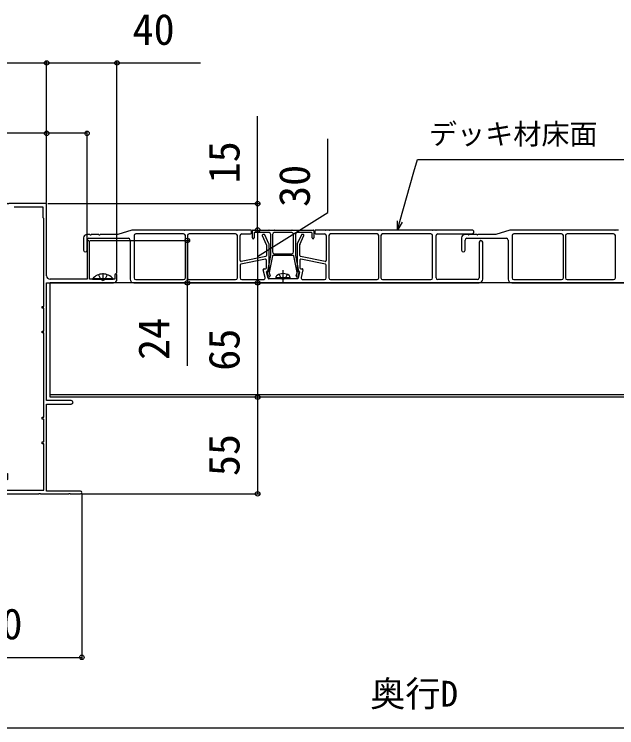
# Model space of a CAD drawing. Units: millimetres, scale not verified. Extents: x -1050 to 1050, y -1570 to 1561.
# Drawn here: x -287.9 to 54.8, y -225.5 to 180.2 of the extents above; entities that cross this region are included whole.
import ezdxf
from ezdxf.enums import TextEntityAlignment as Align

# ---------------------------------------------------------------- set-up
doc = ezdxf.new("R2010")
doc.units = ezdxf.units.MM
doc.header["$LTSCALE"] = 8
for name, color, linetype in [('0-3_YKK_11', 7, 'Continuous'), ('0-4_YKK_12', 2, 'Continuous'), ('0-5_YKK_13', 4, 'Continuous'), ('0-6_YKK_D', 6, 'Continuous')]:
    doc.layers.add(name, color=color, linetype=linetype)
doc.styles.add('ＭＳ ゴシック', font='')
doc.styles.get('ＭＳ ゴシック').set_extended_font_data('MS Gothic')

msp = doc.modelspace()

# ---------------------------------------------------------------- linework, layer by layer
at = {"layer": '0-3_YKK_11'}
msp.add_line((-229.497, 29.495), (-229.497, 31.895), dxfattribs=at)
for points in [[(-269.497, 31.495), (-269.497, 72.495), (-291.039, 72.495), (-291.222, 72.375), (-291.772, 72.375), (-291.955, 72.495), (-312.039, 72.495), (-312.222, 72.375), (-312.772, 72.375), (-312.955, 72.495), (-321.039, 72.495), (-321.222, 72.375), (-321.772, 72.375), (-321.955, 72.495), (-329.497, 72.495), (-329.497, 69.495), (-329.197, 69.195)], [(-293.897, -90.505), (-270.997, -90.505), (-270.997, -64.005), (-271.997, -64.005), (-271.997, -63.005), (-270.997, -63.005), (-270.997, -50.005), (-271.997, -50.005), (-271.997, -49.005), (-270.997, -49.005), (-270.997, -1.005), (-271.997, -1.005), (-271.997, -0.005), (-270.997, -0.005), (-270.997, 12.995), (-271.997, 12.995), (-271.997, 13.995), (-270.997, 13.995), (-270.997, 63.995), (-271.497, 64.495), (-271.497, 70.495), (-287.997, 70.495)], [(-246.497, 50.795), (-246.497, 29.495), (-267.497, 29.495)], [(-230.697, 31.895), (-230.697, 29.495), (-237.039, 29.495), (-237.222, 29.375), (-237.772, 29.375), (-237.955, 29.495), (-245.097, 29.495), (-245.097, 50.795)], [(-255.497, -39.505), (-269.497, -39.505), (-269.497, 6.037), (-269.617, 6.22), (-269.617, 6.77), (-269.497, 6.954), (-269.497, 27.495), (-231.497, 27.495)], [(-250.297, -90.905), (-269.497, -90.905), (-269.497, -56.963), (-269.617, -56.78), (-269.617, -56.23), (-269.497, -56.046), (-269.497, -41.505), (-255.497, -41.505)], [(-309.997, -90.505), (-315.597, -90.505), (-315.597, -86.805), (-312.097, -86.805), (-308.797, -84.305), (-308.797, -81.005), (-291.697, -81.005), (-291.697, -84.305), (-295.022, -86.205), (-296.697, -86.205), (-296.697, -87.105), (-295.197, -87.105), (-295.197, -90.505), (-299.997, -90.505), (-299.997, -92.505), (-273.955, -92.505), (-273.772, -92.385), (-273.222, -92.385), (-273.039, -92.505), (-256.955, -92.505), (-256.772, -92.385), (-256.222, -92.385), (-256.039, -92.505), (-250.297, -92.505)]]:
    msp.add_lwpolyline(points, dxfattribs=at)
for centre, radius, start, end in [((-245.797, 50.795), 0.7, 90.00001, 179.99999), ((-245.797, 50.795), 0.7, 0.00001, 89.99999), ((-230.097, 31.895), 0.6, 90.00001, 179.99999), ((-230.097, 31.895), 0.6, 0.00001, 89.99999), ((-267.497, 31.495), 2, 180.00001, 269.99999), ((-231.497, 29.495), 2, 270.00001, 359.99999), ((-255.497, -40.505), 1, 0.00001, 89.99999), ((-255.497, -40.505), 1, 270.00001, 359.99999), ((-250.297, -91.705), 0.8, 0.00001, 89.99999), ((-250.297, -91.705), 0.8, 270.00001, 359.99999)]:
    msp.add_arc(centre, radius, start, end, dxfattribs=at)
at = {"layer": '0-4_YKK_12'}
for p, q in [((-267.497, -37.505), (-267.497, 27.495)), ((219.503, -36.305), (-267.497, -36.305)), ((219.503, -37.505), (-267.497, -37.505))]:
    msp.add_line(p, q, dxfattribs=at)
msp.add_lwpolyline([(219.503, -37.505), (219.503, 27.495), (-267.497, 27.495)], dxfattribs=at)
at = {"layer": '0-5_YKK_13'}
for p, q in [((-221.07, 57.473), (-228.924, 55.018)), ((-191.57, 57.495), (-220.921, 57.495)), ((-191.067, 57.367), (-191.427, 57.474)), ((-189.07, 57.345), (-190.924, 57.345)), ((-188.567, 57.474), (-188.927, 57.367)), ((-161.82, 57.495), (-188.424, 57.495)), ((-161.317, 57.367), (-161.677, 57.474)), ((-159.32, 57.345), (-161.174, 57.345)), ((-158.817, 57.474), (-159.177, 57.367)), ((-153.497, 57.495), (-158.674, 57.495)), ((-152.997, 55.795), (-152.997, 56.995)), ((-152.497, 52.995), (-152.497, 56.995)), ((-151.997, 57.495), (-143.07, 57.495)), ((-142.927, 57.474), (-142.567, 57.367)), ((-142.424, 57.345), (-140.57, 57.345)), ((-140.427, 57.367), (-140.067, 57.474)), ((-139.924, 57.495), (-130.07, 57.495)), ((-129.927, 57.474), (-129.567, 57.367)), ((-129.424, 57.345), (-127.57, 57.345)), ((-127.427, 57.367), (-127.067, 57.474)), ((-126.924, 57.495), (-117.997, 57.495)), ((-117.497, 56.995), (-117.497, 52.995)), ((-116.997, 56.995), (-116.997, 55.795)), ((-111.32, 57.495), (-116.497, 57.495)), ((-110.817, 57.367), (-111.177, 57.474)), ((-108.82, 57.345), (-110.674, 57.345)), ((-108.317, 57.474), (-108.677, 57.367)), ((-81.57, 57.495), (-108.174, 57.495)), ((-81.067, 57.367), (-81.427, 57.474)), ((-79.07, 57.345), (-80.924, 57.345)), ((-78.567, 57.474), (-78.927, 57.367)), ((-50.57, 57.495), (-78.424, 57.495)), ((-50.067, 57.367), (-50.427, 57.474)), ((-48.07, 57.345), (-49.924, 57.345)), ((-47.567, 57.474), (-47.927, 57.367)), ((-27.597, 57.495), (-47.424, 57.495)), ((-6.07, 57.474), (-13.924, 55.02)), ((23.43, 57.497), (-5.921, 57.497)), ((23.933, 57.368), (23.573, 57.476)), ((25.93, 57.347), (24.076, 57.347)), ((26.433, 57.476), (26.073, 57.368)), ((53.18, 57.497), (26.576, 57.497)), ((53.683, 57.368), (53.323, 57.476)), ((55.68, 57.347), (53.826, 57.347)), ((-248.497, 52.995), (-248.497, 45.995)), ((-245.017, 54.995), (-246.497, 54.995)), ((-245.497, 52.795), (-222.997, 52.795)), ((-240.017, 54.995), (-243.977, 54.995)), ((-229.073, 54.995), (-238.977, 54.995)), ((-219.797, 54.295), (-219.797, 30.295)), ((-191.597, 55.295), (-218.797, 55.295)), ((-190.597, 30.295), (-190.597, 54.295)), ((-189.397, 54.295), (-189.397, 30.295)), ((-161.997, 55.295), (-188.397, 55.295)), ((-160.997, 30.295), (-160.997, 54.295)), ((-159.497, 40.105), (-159.497, 54.295)), ((-158.497, 55.295), (-153.497, 55.295)), ((-151.497, 55.695), (-151.497, 52.995)), ((-142.997, 55.995), (-151.197, 55.995)), ((-146.823, 54.289), (-144.542, 49.269)), ((-145.819, 54.995), (-146.368, 54.995)), ((-143.042, 49.594), (-145.364, 54.702)), ((-141.997, 43.025), (-141.997, 54.995)), ((-140.997, 54.995), (-140.997, 44.995)), ((-128.997, 44.995), (-128.997, 54.995)), ((-127.997, 54.995), (-127.997, 43.025)), ((-118.797, 55.995), (-126.997, 55.995)), ((-124.63, 54.702), (-126.952, 49.583)), ((-125.452, 49.259), (-123.17, 54.289)), ((-123.626, 54.995), (-124.175, 54.995)), ((-118.497, 52.995), (-118.497, 55.695)), ((-116.497, 55.295), (-111.497, 55.295)), ((-110.497, 54.295), (-110.497, 40.105)), ((-108.997, 54.295), (-108.997, 30.295)), ((-81.597, 55.295), (-107.997, 55.295)), ((-80.597, 30.295), (-80.597, 54.295)), ((-79.397, 54.295), (-79.397, 30.295)), ((-50.997, 55.295), (-78.397, 55.295)), ((-49.997, 30.295), (-49.997, 54.295)), ((-47.997, 30.295), (-47.997, 54.295)), ((-46.997, 55.295), (-27.597, 55.295)), ((-33.497, 52.997), (-33.497, 45.997)), ((-30.017, 54.997), (-31.497, 54.997)), ((-30.497, 52.797), (-7.997, 52.797)), ((-25.017, 54.997), (-28.977, 54.997)), ((-14.073, 54.997), (-23.977, 54.997)), ((-4.797, 54.297), (-4.797, 30.297)), ((23.403, 55.297), (-3.797, 55.297)), ((24.403, 30.297), (24.403, 54.297)), ((25.603, 54.297), (25.603, 30.297)), ((53.003, 55.297), (26.603, 55.297)), ((54.003, 30.297), (54.003, 54.297)), ((-246.497, 45.995), (-246.497, 51.795)), ((-221.997, 51.795), (-221.997, 29.495)), ((-144.497, 49.062), (-144.497, 42.905)), ((-142.997, 34.295), (-142.997, 49.387)), ((-126.997, 49.377), (-126.997, 34.295)), ((-125.497, 42.905), (-125.497, 49.052)), ((-31.497, 45.997), (-31.497, 51.797)), ((-23.497, 50.495), (-23.497, 30.295)), ((-21.497, 29.495), (-21.497, 50.495)), ((-6.997, 51.797), (-6.997, 29.497)), ((-145.095, 40.846), (-159.095, 38.046)), ((-144.899, 42.415), (-158.899, 39.615)), ((-143.76, 34.179), (-142.003, 42.966)), ((-141.025, 42.754), (-142.917, 33.294)), ((-129.263, 42.995), (-140.731, 42.995)), ((-139.997, 43.995), (-129.997, 43.995)), ((-127.076, 33.294), (-128.968, 42.754)), ((-127.991, 42.966), (-126.234, 34.179)), ((-111.095, 39.615), (-125.095, 42.415)), ((-110.899, 38.046), (-124.899, 40.846)), ((-159.497, 37.556), (-159.497, 30.295)), ((-144.497, 35.995), (-144.497, 40.356)), ((-125.497, 40.356), (-125.497, 35.995)), ((-110.497, 30.295), (-110.497, 37.556)), ((-237.497, 32.995), (-237.497, 29.195)), ((-145.213, 30.527), (-146.249, 34.88)), ((-145.763, 35.495), (-144.997, 35.495)), ((-143.588, 30.18), (-144.409, 33.626)), ((-144.117, 33.995), (-143.297, 33.995)), ((-143.377, 31.157), (-144.083, 33.606)), ((-142.912, 33.152), (-142.416, 31.434)), ((-134.997, 27.35), (-134.997, 34.695)), ((-127.577, 31.434), (-127.082, 33.152)), ((-126.697, 33.995), (-125.877, 33.995)), ((-125.911, 33.606), (-126.616, 31.157)), ((-125.585, 33.626), (-126.405, 30.18)), ((-124.997, 35.495), (-124.231, 35.495)), ((-123.744, 34.88), (-124.781, 30.527)), ((-243.397, 29.743), (-243.397, 29.495)), ((-231.597, 29.743), (-243.397, 29.743)), ((-243.397, 29.495), (-231.597, 29.495)), ((-239.997, 32.078), (-238.642, 29.361)), ((-237.497, 28.752), (-238.642, 29.361)), ((-237.497, 28.752), (-236.352, 29.361)), ((-234.997, 32.078), (-236.352, 29.361)), ((-231.597, 29.743), (-231.597, 29.495)), ((-218.797, 29.295), (-191.597, 29.295)), ((-188.397, 29.295), (-161.997, 29.295)), ((-158.497, 29.295), (-146.186, 29.295)), ((-135.517, 29.795), (-143.102, 29.795)), ((-138.997, 30.295), (-138.855, 31.098)), ((-130.997, 30.295), (-138.997, 30.295)), ((-138.997, 30.295), (-138.909, 29.795)), ((-131.085, 29.795), (-138.909, 29.795)), ((-126.892, 29.795), (-134.477, 29.795)), ((-130.997, 30.295), (-131.138, 31.098)), ((-130.997, 30.295), (-131.085, 29.795)), ((-123.808, 29.295), (-111.497, 29.295)), ((-107.997, 29.295), (-81.597, 29.295)), ((-78.397, 29.295), (-50.997, 29.295)), ((-24.497, 29.295), (-46.997, 29.295)), ((-3.797, 29.297), (23.403, 29.297)), ((26.603, 29.297), (53.003, 29.297)), ((-219.997, 27.495), (-23.497, 27.495)), ((-4.997, 27.497), (191.503, 27.497))]:
    msp.add_line(p, q, dxfattribs=at)
for points in [[(-129.997, 55.995), (-134.997, 55.995), (-139.997, 55.995)], [(-137.297, 32.275), (-136.142, 29.958), (-134.997, 29.35)], [(-132.697, 32.275), (-133.852, 29.958), (-134.997, 29.35)]]:
    msp.add_lwpolyline(points, dxfattribs=at)
for centre, radius, start, end in [((-220.921, 56.995), 0.5, 90, 107.35402), ((-191.57, 56.995), 0.5, 73.30076, 90), ((-190.924, 57.845), 0.5, 253.30076, 270), ((-189.07, 57.845), 0.5, 270, 286.69924), ((-188.424, 56.995), 0.5, 90, 106.69924), ((-161.82, 56.995), 0.5, 73.30076, 90), ((-161.174, 57.845), 0.5, 253.30076, 270), ((-159.32, 57.845), 0.5, 270, 286.69924), ((-158.674, 56.995), 0.5, 90, 106.69924), ((-153.497, 56.995), 0.5, 0, 90), ((-151.997, 56.995), 0.5, 90, 180), ((-143.07, 56.995), 0.5, 73.30076, 90), ((-142.424, 57.845), 0.5, 253.30076, 270), ((-140.57, 57.845), 0.5, 270, 286.69924), ((-139.924, 56.995), 0.5, 90, 106.69924), ((-130.07, 56.995), 0.5, 73.30076, 90), ((-129.424, 57.845), 0.5, 253.30076, 270), ((-127.57, 57.845), 0.5, 270, 286.69924), ((-126.924, 56.995), 0.5, 90, 106.69924), ((-117.997, 56.995), 0.5, 0, 90), ((-116.497, 56.995), 0.5, 90, 180), ((-111.32, 56.995), 0.5, 73.30076, 90), ((-110.674, 57.845), 0.5, 253.30076, 270), ((-108.82, 57.845), 0.5, 270, 286.69924), ((-108.174, 56.995), 0.5, 90, 106.69924), ((-81.57, 56.995), 0.5, 73.30076, 90), ((-80.924, 57.845), 0.5, 253.30076, 270), ((-79.07, 57.845), 0.5, 270, 286.69924), ((-78.424, 56.995), 0.5, 90, 106.69924), ((-50.57, 56.995), 0.5, 73.30076, 90), ((-49.924, 57.845), 0.5, 253.30076, 270), ((-48.07, 57.845), 0.5, 270, 286.69924), ((-47.424, 56.995), 0.5, 90, 106.69924), ((-27.597, 56.395), 1.1, 270, 90), ((-5.921, 56.997), 0.5, 90, 107.35402), ((23.43, 56.997), 0.5, 73.30076, 90), ((24.076, 57.847), 0.5, 253.30076, 270), ((25.93, 57.847), 0.5, 270, 286.69924), ((26.576, 56.997), 0.5, 90, 106.69924), ((53.18, 56.997), 0.5, 73.30076, 90), ((53.826, 57.847), 0.5, 253.30076, 270), ((-246.497, 52.995), 2, 90, 180), ((-245.497, 51.795), 1, 90, 180), ((-245.017, 54.695), 0.3, 30, 90), ((-244.497, 54.995), 0.3, 210, 330), ((-243.977, 54.695), 0.3, 90, 150), ((-240.017, 54.695), 0.3, 30, 90), ((-239.497, 54.995), 0.3, 210, 330), ((-238.977, 54.695), 0.3, 90, 150), ((-229.073, 55.495), 0.5, 270, 287.35402), ((-222.997, 51.795), 1, 0, 90), ((-218.797, 54.295), 1, 90, 180), ((-191.597, 54.295), 1, 0, 90), ((-188.397, 54.295), 1, 90, 180), ((-161.997, 54.295), 1, 360, 90), ((-158.497, 54.295), 1, 90, 180), ((-153.497, 55.795), 0.5, 270, 0), ((-151.997, 52.995), 0.5, 180, 270), ((-151.997, 52.995), 0.5, 270, 0), ((-151.197, 55.695), 0.3, 90, 180), ((-146.368, 54.495), 0.5, 90, 204.44395), ((-145.819, 54.495), 0.5, 24.44395, 90), ((-142.997, 54.995), 1, 0, 90), ((-139.997, 54.995), 1, 90, 180), ((-129.997, 54.995), 1, 0, 90), ((-126.997, 54.995), 1, 90, 180), ((-124.175, 54.495), 0.5, 90, 155.5983), ((-123.626, 54.495), 0.5, 335.5983, 90), ((-118.797, 55.695), 0.3, 360, 90), ((-117.997, 52.995), 0.5, 180, 270), ((-117.997, 52.995), 0.5, 270, 0), ((-116.497, 55.795), 0.5, 180, 270), ((-111.497, 54.295), 1, 0, 90), ((-107.997, 54.295), 1, 90, 180), ((-81.597, 54.295), 1, 0, 90), ((-78.397, 54.295), 1, 90, 180), ((-50.997, 54.295), 1, 0, 90), ((-46.997, 54.295), 1, 90, 180), ((-31.497, 52.997), 2, 90, 180), ((-30.497, 51.797), 1, 90, 180), ((-30.017, 54.697), 0.3, 30, 90), ((-29.497, 54.997), 0.3, 210, 330), ((-28.977, 54.697), 0.3, 90, 150), ((-25.017, 54.697), 0.3, 30, 90), ((-24.497, 54.997), 0.3, 210, 330), ((-23.977, 54.697), 0.3, 90, 150), ((-14.073, 55.497), 0.5, 270, 287.35402), ((-7.997, 51.797), 1, 0, 90), ((-3.797, 54.297), 1, 90, 180), ((23.403, 54.297), 1, 0, 90), ((26.603, 54.297), 1, 90, 180), ((53.003, 54.297), 1, 360, 90), ((-144.997, 49.062), 0.5, 360, 24.44395), ((-143.497, 49.387), 0.5, 0, 24.44395), ((-126.497, 49.377), 0.5, 155.5983, 180), ((-124.997, 49.052), 0.5, 155.5983, 180), ((-22.497, 50.495), 1, 0, 180), ((-247.497, 45.995), 1, 180, 0), ((-139.997, 44.995), 1, 180, 270), ((-129.997, 44.995), 1, 270, 360), ((-32.497, 45.997), 1, 180, 0), ((-144.997, 40.356), 0.5, 0, 101.30993), ((-144.997, 42.905), 0.5, 281.30993, 0), ((-142.297, 43.025), 0.3, 348.69007, 0), ((-140.731, 42.695), 0.3, 90, 168.69007), ((-129.263, 42.695), 0.3, 11.30993, 90), ((-127.697, 43.025), 0.3, 180, 191.30993), ((-124.997, 42.905), 0.5, 180, 258.69007), ((-124.997, 40.356), 0.5, 78.69007, 180), ((-158.997, 40.105), 0.5, 180, 281.30993), ((-158.997, 37.556), 0.5, 101.30993, 180), ((-110.997, 40.105), 0.5, 258.69007, 0), ((-110.997, 37.556), 0.5, 360, 78.69007), ((-237.497, 24.795), 7.7, 39.98312, 140.01688), ((-145.763, 34.995), 0.5, 90, 193.3925), ((-144.997, 35.995), 0.5, 270, 0), ((-144.117, 33.695), 0.3, 90, 193.3925), ((-143.797, 33.695), 0.3, 114.827, 197.33887), ((-144.054, 34.237), 0.3, 296.01796, 348.69007), ((-143.297, 34.295), 0.3, 270, 0), ((-142.623, 33.235), 0.3, 168.69007, 196.079), ((-134.997, 26.195), 6.5, 57.94412, 122.05588), ((-127.371, 33.235), 0.3, 343.921, 11.30993), ((-126.697, 34.295), 0.3, 180, 270), ((-125.939, 34.237), 0.3, 191.30993, 243.98204), ((-126.197, 33.695), 0.3, 342.66113, 65.173), ((-125.877, 33.695), 0.3, 346.6075, 90), ((-124.997, 35.995), 0.5, 180, 270), ((-124.231, 34.995), 0.5, 346.6075, 90), ((-219.997, 29.495), 2, 180, 270), ((-218.797, 30.295), 1, 180, 270), ((-191.597, 30.295), 1, 270, 0), ((-188.397, 30.295), 1, 180, 270), ((-161.997, 30.295), 1, 270, 360), ((-158.497, 30.295), 1, 180, 270), ((-146.186, 30.295), 1, 270, 13.3925), ((-143.102, 30.295), 0.5, 193.3925, 270), ((-142.897, 31.295), 0.5, 196.079, 16.079), ((-137.969, 30.942), 0.9, 122.05588, 170), ((-135.517, 29.495), 0.3, 30, 90), ((-134.997, 29.795), 0.3, 210, 330), ((-134.477, 29.495), 0.3, 90, 150), ((-132.025, 30.942), 0.9, 10, 57.94412), ((-127.097, 31.295), 0.5, 163.921, 343.921), ((-126.892, 30.295), 0.5, 270, 346.6075), ((-123.808, 30.295), 1, 166.6075, 270), ((-111.497, 30.295), 1, 270, 0), ((-107.997, 30.295), 1, 180, 270), ((-81.597, 30.295), 1, 270, 0), ((-78.397, 30.295), 1, 180, 270), ((-50.997, 30.295), 1, 270, 0), ((-46.997, 30.295), 1, 180, 270), ((-24.497, 30.295), 1, 270, 0), ((-23.497, 29.495), 2, 270, 0), ((-4.997, 29.497), 2, 180, 270), ((-3.797, 30.297), 1, 180, 270), ((23.403, 30.297), 1, 270, 0), ((26.603, 30.297), 1, 180, 270), ((53.003, 30.297), 1, 270, 360)]:
    msp.add_arc(centre, radius, start, end, dxfattribs=at)
at = {"layer": '0-6_YKK_D'}
for p, q in [((-329.497, 152.495), (-269.497, 152.495)), ((-269.497, 73.195), (-269.497, 153.495)), ((-269.497, 73.195), (-269.497, 153.495)), ((-229.497, 32.895), (-229.497, 153.495)), ((-269.497, 73.195), (-269.497, 113.495)), ((-246.497, 51.795), (-246.497, 113.495)), ((-268.797, 72.495), (-148.497, 72.495)), ((-149.497, 57.495), (-149.497, 27.495)), ((-244.797, 51.495), (-188.497, 51.495)), ((-149.497, 27.495), (-149.497, -37.505)), ((-149.497, -37.505), (-149.497, -92.505)), ((-249.497, -92.705), (-249.497, -186.503)), ((-249.297, -92.505), (-148.497, -92.505)), ((-329.497, -185.503), (-249.497, -185.503)), ((-329.497, -225.503), (235.503, -225.503))]:
    msp.add_line(p, q, dxfattribs=at)
for points in [[(-269.497, 152.495), (-229.497, 152.495), (-181.942, 152.495)], [(-149.497, 57.495), (-149.497, 72.495), (-149.497, 122.15)], [(-246.497, 112.495), (-269.497, 112.495), (-315.961, 112.495)], [(-149.497, 42.495), (-109.497, 67.388), (-109.497, 109.297)], [(-70.034, 57.495), (-68.628, 62.398), (-60.564, 90.52), (-58.563, 97.497), (77.991, 97.497)], [(-67.314, 62.021), (-70.034, 57.495), (-69.941, 62.775)], [(-189.497, 51.495), (-189.497, 27.495), (-189.497, -19.65)]]:
    msp.add_lwpolyline(points, dxfattribs=at)
for centre in [(-269.497, 152.495), (-269.497, 152.495), (-229.497, 152.495), (-269.497, 112.495), (-246.497, 112.495), (-149.497, 72.495), (-149.497, 57.495), (-149.497, 57.495), (-189.497, 51.495), (-189.497, 27.495), (-149.497, 27.495), (-149.497, 27.495), (-149.497, -37.505), (-149.497, -37.505), (-149.497, -92.505), (-249.497, -185.503)]:
    msp.add_circle(centre, 1.275, dxfattribs=at)

# ---------------------------------------------------------------- texts
at = {"layer": '0-6_YKK_D', "style": 'ＭＳ ゴシック'}
for s, height, p in [('40', 17.6, (-220.624, 157.495)), ('デッキ材床面', 11.73, (-52.099, 102.668)), ('80', 17.6, (-307.156, -180.503)), ('奥行D', 14.66, (-85.463, -217.889))]:
    msp.add_text(s, height=height, dxfattribs=at).set_placement(p, align=Align.BOTTOM_LEFT)
for s, p in [('15', (-154.497, 84.014)), ('30', (-114.497, 70.616)), ('24', (-194.497, -16.423)), ('65', (-154.497, -22.527)), ('55', (-154.497, -82.459))]:
    msp.add_text(s, height=17.6, rotation=90, dxfattribs=at).set_placement(p, align=Align.BOTTOM_LEFT)

doc.saveas('drawing.dxf')
